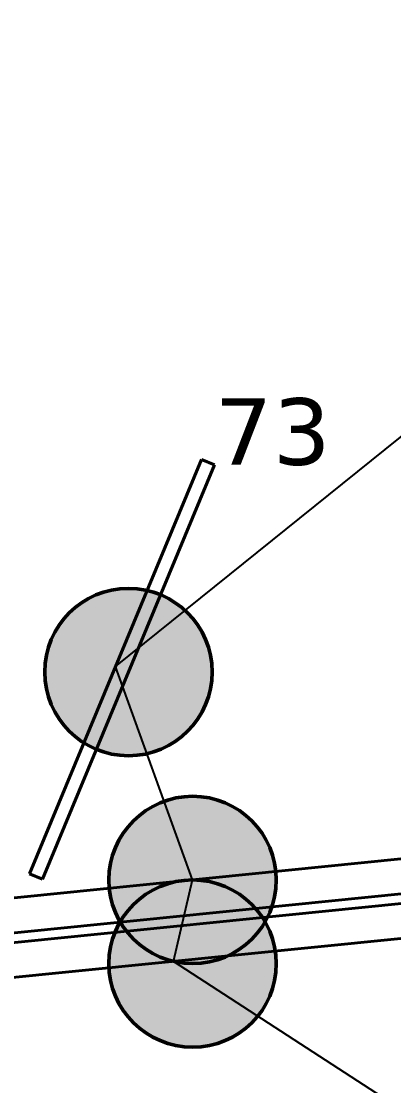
# Model space of a CAD drawing. Header units: millimetres. Extents: x -243740 to 150609, y -473655 to -165121.
# Drawn here: x 10179 to 11185, y -362383 to -359504 of the extents above; entities that cross this region are included whole.
import ezdxf

# ---------------------------------------------------------------- set-up
doc = ezdxf.new("R2010")
doc.units = ezdxf.units.MM
doc.linetypes.add('Штрих', pattern=[6.35, 3.175, -3.175])
doc.layers.add('_Гр.ЩД-1C.10.4.I7.6', color=6, linetype='Continuous')
doc.layers.add('Вставка', color=252, linetype='Continuous')
for name, color, linetype, lineweight in [('_освещение_dali', 3, 'Continuous', 50), ('A-ANNO-DIMS', 7, 'Continuous', 9), ('DLX_FL1_LUM 222', 5, 'Continuous', 40), ('DLX_LUM 6', 5, 'Continuous', 40), ('АР_монолит', 252, 'Continuous', 50)]:
    doc.layers.add(name, color=color, linetype=linetype, lineweight=lineweight)
doc.styles.add('GOST 2.304', font='')
doc.styles.add('TableTextStyle', font='')
doc.styles.get('GOST 2.304').set_extended_font_data('GOST Common')
doc.styles.get('TableTextStyle').set_extended_font_data('VERDANA.TTF')
doc.linetypes.add('Truba', pattern='A,3e-05,[4,MSH_7,S=1,R=0,X=0,Y=0],-3.022072', length=3.022102)
doc.dimstyles.new('М-200', dxfattribs={"dimtxt": 400, "dimasz": 160, "dimexe": 200, "dimexo": 400, "dimgap": 50, "dimtad": 1, "dimdec": 0, "dimzin": 0, "dimdsep": 46, "dimtxsty": 'GOST 2.304', "dimblk": 'ARCHTICK', "dimcen": 180, "dimdle": 200, "dimadec": 0, "dimazin": 0, "dimtfac": 1, "dimtdec": 0, "dimtmove": 1, "dimatfit": 0, "dimfxl": 1, "dimtolj": 1, "dimtzin": 0, "dimarcsym": 0})

# ---------------------------------------------------------------- blocks, each defined once
blk = doc.blocks.new('_ArchTick')
at = {"color": 0, "linetype": 'ByBlock', "const_width": 0.15}
blk.add_lwpolyline([(-0.5, -0.5), (0.5, 0.5)], dxfattribs=at)
blk = doc.blocks.new('*D46')
at = {"layer": 'A-ANNO-DIMS', "color": 0, "lineweight": -2, "transparency": 16777216}
blk.add_arc((-165703.8, -113309.3), 107894.2, 269.999998, 325.999999, dxfattribs=at)
at = {"layer": 'Defpoints', "color": 0, "lineweight": 30, "transparency": 16777216}
for p in [(-165703.8, -113309.3), (-165703.8, -113309.3), (-75741.3, -173989.8), (-131171, -215527.9), (-165703.8, -221903.3)]:
    blk.add_point(p, dxfattribs=at)
at = {"layer": 'A-ANNO-DIMS', "color": 0, "lineweight": -2, "transparency": 16777216, "xscale": 160, "yscale": 160, "zscale": 160}
for p, rotation in [((-76255.4, -173643), 55.99999895826774), ((-165703.8, -221203.5), 179.9999981265246)]:
    blk.add_blockref('_ArchTick', p, dxfattribs=dict(at, rotation=rotation))
at = {"layer": 'A-ANNO-DIMS', "color": 0, "transparency": 16777216, "insert": (-114299.5, -207822), "char_height": 400, "attachment_point": 5, "rotation": 28.5412, "style": 'GOST 2.304'}
blk.add_mtext('\\A1;56,0%%D', dxfattribs=at)
blk = doc.blocks.new('A$Caabd1818')
at = {"layer": 'DLX_FL1_LUM 222'}
for points in [[(5697.8, 35597.5, 0), (7645.9, 35793.6, 0)], [(7645.9, 35793.6, 0), (5697.8, 35597.5, 0)], [(7645.9, 35793.6, 0), (5697.8, 35597.5, 0)], [(5697.8, 35597.5, 0), (7645.9, 35793.6, 0)], [(7655.4, 35700, 0), (5707.2, 35504, 0)], [(5707.2, 35504, 0), (7655.4, 35700, 0)], [(5707.2, 35504, 0), (7655.4, 35700, 0)], [(7655.4, 35700, 0), (5707.2, 35504, 0)], [(5699.1, 35476.9, 0), (7647.3, 35673, 0)], [(7647.3, 35673, 0), (5699.1, 35476.9, 0)], [(7647.3, 35673, 0), (5699.1, 35476.9, 0)], [(5699.1, 35476.9, 0), (7647.3, 35673, 0)], [(7656.7, 35579.5, 0), (5708.6, 35383.4, 0)], [(5708.6, 35383.4, 0), (7656.7, 35579.5, 0)], [(5708.6, 35383.4, 0), (7656.7, 35579.5, 0)], [(7656.7, 35579.5, 0), (5708.6, 35383.4, 0)]]:
    blk.add_polyline3d(points, dxfattribs=at)
at = {"layer": 'DLX_LUM 6'}
for points in [[(6230.7, 35711.8, 0), (6696, 36833, 0)], [(6696, 36833, 0), (6230.7, 35711.8, 0)], [(6696, 36833, 0), (6230.7, 35711.8, 0)], [(6230.7, 35711.8, 0), (6696, 36833, 0)], [(6696, 36833, 0), (6696, 36833, 0)], [(6696, 36833, 0), (6731.1, 36818.5, 0)], [(6731.1, 36818.5, 0), (6696, 36833, 0)], [(6696, 36833, 0), (6696, 36833, 0)], [(6731.1, 36818.5, 0), (6696, 36833, 0)], [(6696, 36833, 0), (6731.1, 36818.5, 0)], [(6731.1, 36818.5, 0), (6265.8, 35697.2, 0)], [(6265.8, 35697.2, 0), (6731.1, 36818.5, 0)], [(6265.8, 35697.2, 0), (6731.1, 36818.5, 0)], [(6731.1, 36818.5, 0), (6265.8, 35697.2, 0)], [(6731.1, 36818.5, 0), (6731.1, 36818.5, 0)], [(6731.1, 36818.5, 0), (6731.1, 36818.5, 0)], [(6265.8, 35697.2, 0), (6230.7, 35711.8, 0)], [(6230.7, 35711.8, 0), (6230.7, 35711.8, 0)], [(6230.7, 35711.8, 0), (6265.8, 35697.2, 0)], [(6230.7, 35711.8, 0), (6230.7, 35711.8, 0)], [(6230.7, 35711.8, 0), (6265.8, 35697.2, 0)], [(6265.8, 35697.2, 0), (6230.7, 35711.8, 0)], [(6265.8, 35697.2, 0), (6265.8, 35697.2, 0)], [(6265.8, 35697.2, 0), (6265.8, 35697.2, 0)]]:
    blk.add_polyline3d(points, dxfattribs=at)
blk = doc.blocks.new('A$Cab2378fa')
at = {"lineweight": 25, "true_color": 0xfff5f5}
h = blk.add_hatch(color=7, dxfattribs=at)
h.dxf.hatch_style = 1
h.paths.add_polyline_path([(0, 0), (-141.6, -170.3, 0.174923), (3, -222.4, 0.197808), (162.3, -156.8)])
h.paths.add_polyline_path([(-163.2, 157.6), (0, 0), (147.8, 177.8, 0.175398), (3, 230.2, 0.209014)])
at = {"lineweight": 25}
h = blk.add_hatch(color=0, dxfattribs=at)
h.paths.add_polyline_path([(162.3, -156.8, 0.442338), (147.8, 177.8), (0, 0)])
h.paths.add_polyline_path([(-141.6, -170.3), (0, 0), (-163.2, 157.6, 0.430096)])
blk.add_circle((3, 3.9), 226.3)
blk = doc.blocks.new('Оси200')
at = {"layer": 'A-ANNO-DIMS'}
dim = blk.add_angular_dim_2l(base=(-131171, -215527.9), line1=((-165703.8, -113309.3), (-75741.3, -173989.8)), line2=((-165703.8, -113309.3), (-165703.8, -221903.3)), text='56,0%%D', dimstyle='М-200', override={"dimadec": 2, "dimtmove": 2}, dxfattribs=at)
dim.commit()
dim.dimension.update_dxf_attribs({"geometry": '*D46', "text_midpoint": (-114299.5, -207822), "dimtype": 130})
blk = doc.blocks.new('A$C010e0e93')
at = {"layer": 'A-ANNO-DIMS'}
blk.add_blockref('Оси200', (404603.7, 213803.6), dxfattribs=at)

msp = doc.modelspace()

# ---------------------------------------------------------------- block references
at = {"layer": 'Вставка', "linetype": 'Truba', "lineweight": 30, "ltscale": 100}
msp.add_blockref('A$C010e0e93', (-234640, -397437.2), dxfattribs=at)

# ---------------------------------------------------------------- next in the draw order: linework, layer by layer
at = {"layer": '_Гр.ЩД-1C.10.4.I7.6', "ltscale": 100}
msp.add_lwpolyline([(12596, -363350.1), (10590, -362046.6), (10641.5, -361826.3), (10433, -361249.4), (12011, -359978.5), (12443.6, -358567.6), (13171.2, -358017.6), (12683.9, -361588.3), (12637.8, -361809.9), (13432.6, -362046.2), (14181, -362365.8), (14338.9, -362516.8), (14479.9, -361540.9), (14520.8, -361318.3), (15960.9, -359777.3), (15973, -361072.5), (15805.1, -361224.3), (15805.2, -361573.9), (15387.8, -361624.4), (15705.4, -362694.3)], dxfattribs=at)

# ---------------------------------------------------------------- next in the draw order: block references
at = {"layer": '_освещение_dali', "color": 5, "ltscale": 100}
for p in [(10465.2, -361267.9), (10638.6, -361830.2), (10638.6, -362056.5)]:
    msp.add_blockref('A$Cab2378fa', p, dxfattribs=at)
at = {"layer": 'Defpoints', "linetype": 'Truba', "ltscale": 100}
msp.add_blockref('A$Caabd1818', (3969.7, -397521.8), dxfattribs=at)

# ---------------------------------------------------------------- next in the draw order: texts
at = {"layer": '_освещение_dali', "color": 143, "true_color": 0x77b4be, "style": 'TableTextStyle'}
msp.add_text('73', height=180, dxfattribs=at).set_placement((10700.8, -360703.3))

doc.saveas('drawing.dxf')
